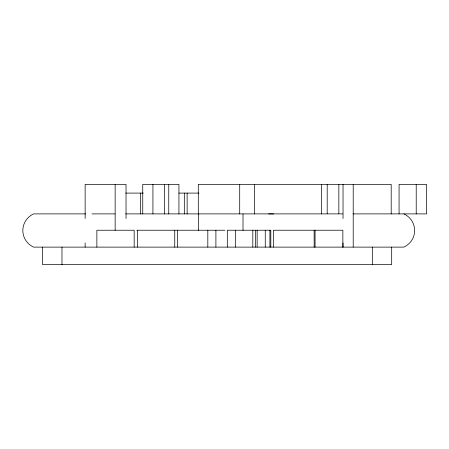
<?xml version="1.0" encoding="UTF-8"?>
<svg xmlns="http://www.w3.org/2000/svg" width="449" height="449" viewBox="0 0 449 449"><rect width="100%" height="100%" fill="white"/><g stroke="black" fill="none" stroke-linecap="round" stroke-linejoin="round"><path stroke-width="0.67" d="M125.698 193.092L143.282 193.092M178.876 193.092L198.98 193.092M85.714 213.892L33.546 213.892C19.268 220.863 19.268 240.148 33.546 247.118L403.92 247.118C418.204 240.148 418.204 220.863 403.92 213.892M91.978 213.892L115.028 213.892M125.698 213.892L342.722 213.892M352.987 213.892L426.55 213.892L426.55 184.371L399.071 184.371L399.071 213.892M136.855 230.23L224.887 230.23M268.614 213.892L273.621 213.948M416.217 184.371L416.217 213.892M391.685 247.118L391.685 264.629L42.61 264.629L42.61 247.118M391.197 213.892L391.197 184.371L198.295 184.371L198.295 213.892M372.316 247.118L372.316 264.629M353.211 184.371L353.211 247.118M343.036 184.371L343.036 218.534M343.036 242.937L343.036 247.118M342.862 247.118L342.862 230.23L273.346 230.23L273.346 247.118M338.843 184.371L338.843 213.651M327.203 184.371L327.203 213.651M321.624 184.371L321.624 213.892M315.058 230.23L315.058 247.118M314.154 230.23L314.154 247.118M270.809 247.118L270.809 230.23L227.312 230.23L227.312 247.118M269.9 230.23L269.9 247.118M265.264 230.23L265.264 247.118M257.137 230.23L257.137 247.118M255.582 230.23L255.582 247.118M254.516 184.371L254.516 213.892M252.815 230.23L252.815 247.118M243.016 213.892L243.016 230.505M239.71 184.371L239.71 213.892M235.439 230.23L235.439 247.118M215.902 230.23L215.902 247.118M207.82 230.23L207.82 247.118M198.671 213.892L198.671 230.505M187.132 193.092L187.132 213.892M184.32 193.092L184.32 213.892M178.932 213.892L178.932 184.371L142.748 184.371L142.748 213.892M177.473 230.23L177.473 247.118M174.751 230.23L174.751 247.118M168.757 184.371L168.757 213.892M164.57 184.371L164.57 213.892M152.924 184.371L152.924 213.892M140.453 193.092L140.453 213.892M137.45 230.23L137.45 247.118M134.172 247.118L134.172 230.23L96.872 230.23L96.872 247.118M126.034 218.534L126.034 184.371L85.136 184.371L85.136 218.534M115.146 184.371L115.146 230.388M85.136 242.937L85.136 247.118M61.984 247.118L61.984 264.629"/></g></svg>
